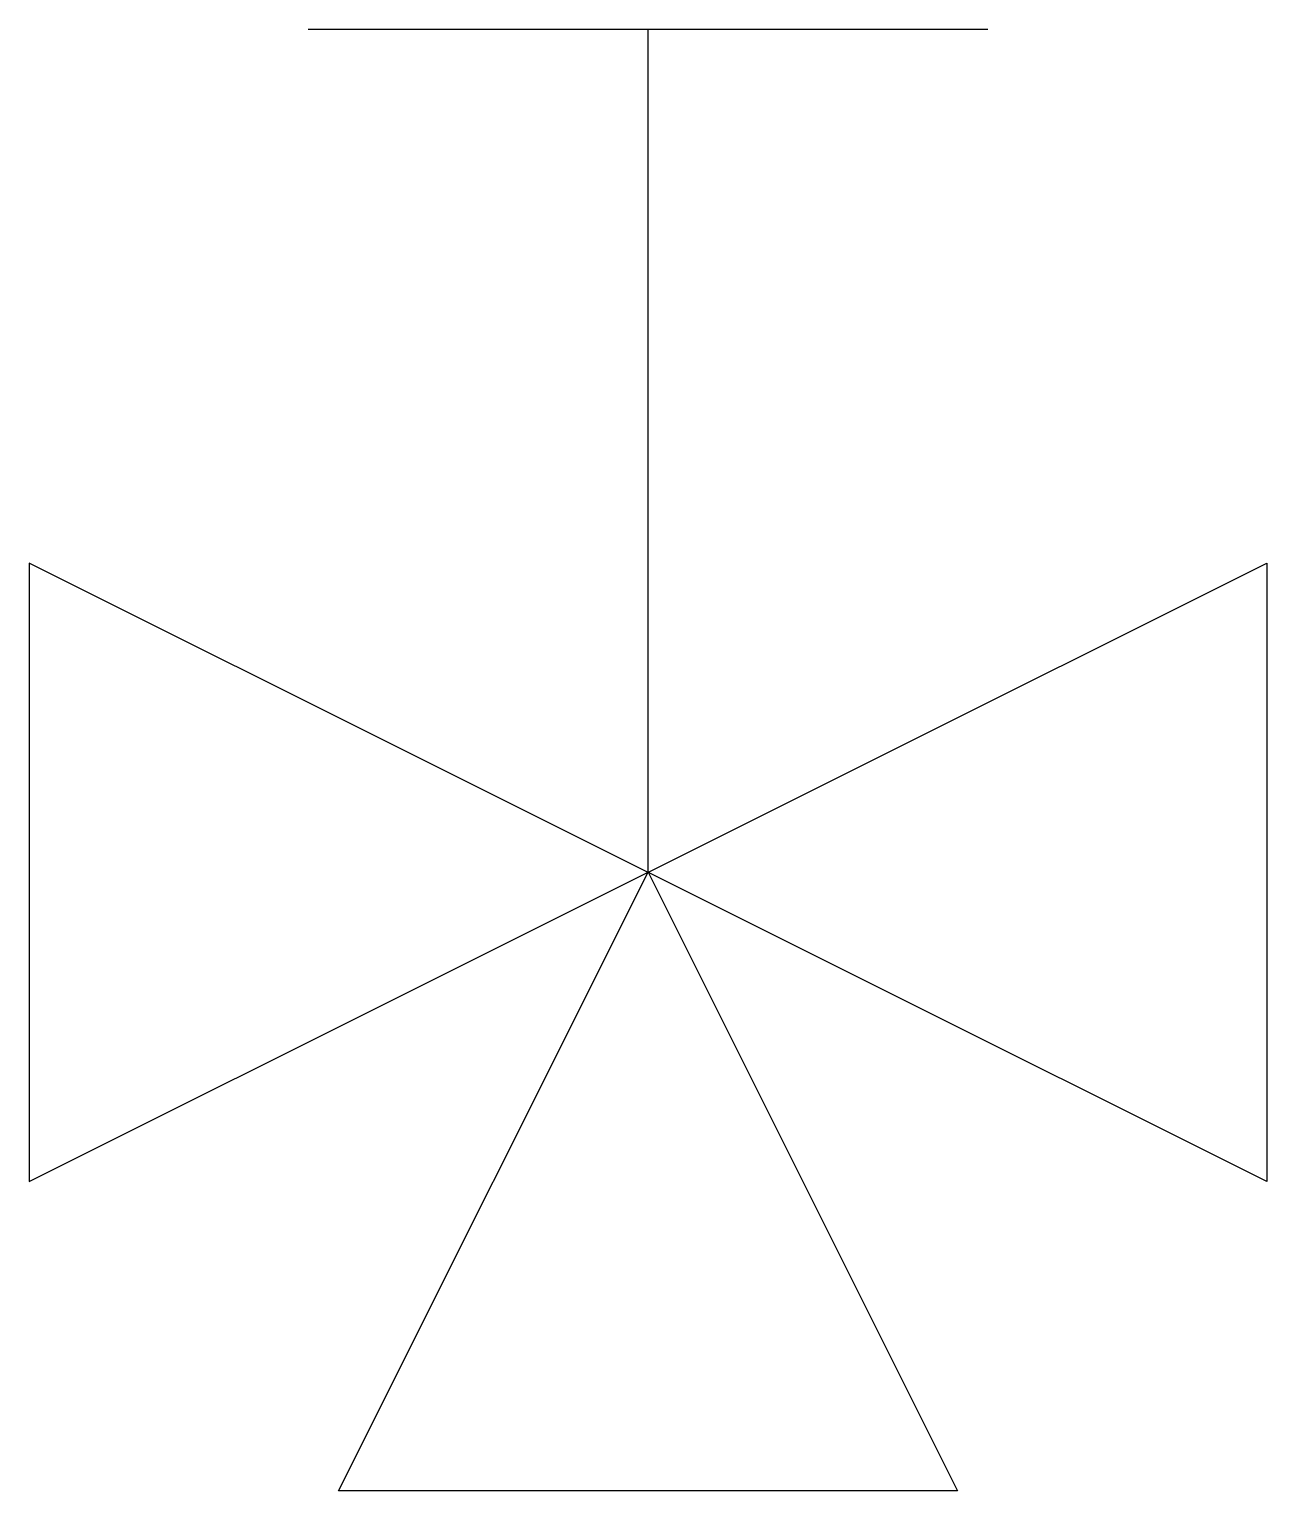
# Model space of a CAD drawing. Header units: millimetres. Extents: x -150 to 150, y -150 to 204.
import ezdxf

# ---------------------------------------------------------------- set-up
doc = ezdxf.new("R2010")
doc.units = ezdxf.units.MM

msp = doc.modelspace()

# ---------------------------------------------------------------- linework, layer by layer
at = {"color": 0, "linetype": 'ByBlock', "lineweight": -2}
for p, q in [((-82.37, 204.47), (82.37, 204.47)), ((0, 0), (0, 204.47))]:
    msp.add_line(p, q, dxfattribs=at)
for points in [[(150, 75), (150, -75), (-150, 75), (-150, -75)], [(0, 0), (75, -150), (-75, -150)]]:
    msp.add_lwpolyline(points, close=True, dxfattribs=at)

doc.saveas('drawing.dxf')
